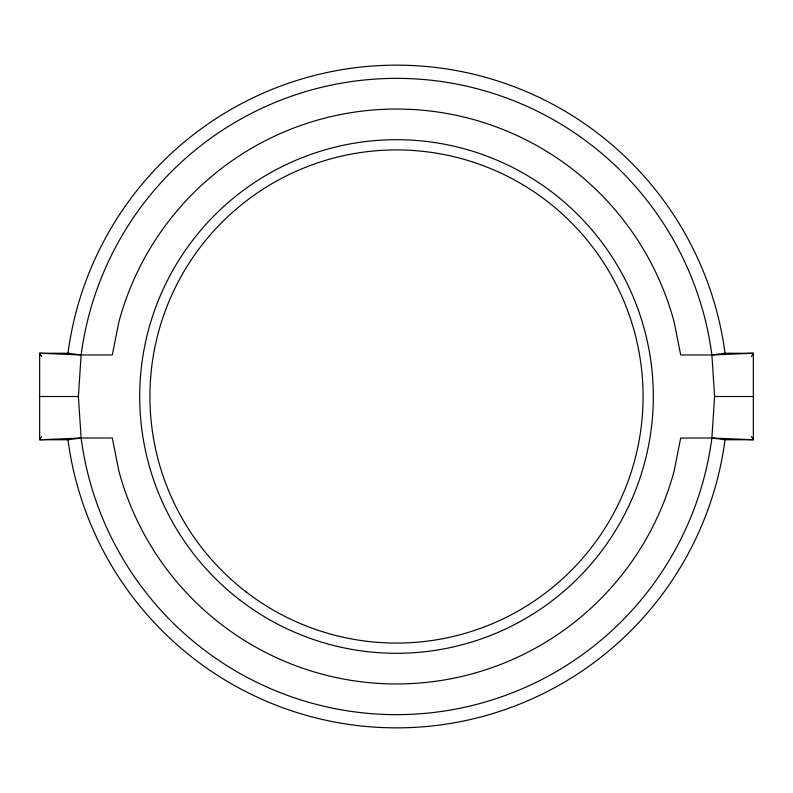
<?xml version="1.0" encoding="UTF-8"?>
<svg xmlns="http://www.w3.org/2000/svg" width="793" height="793" viewBox="0 0 793 793"><rect width="100%" height="100%" fill="white"/><g stroke="black" fill="none" stroke-linecap="round" stroke-linejoin="round"><path stroke-width="1.19" d="M751.486 436.586L753.35 439.748L711.886 438.023A318.102 318.102 0 0 1 81.114 438.023L78.398 396.5L81.114 354.977A318.102 318.102 0 0 1 711.886 354.977L753.35 353.252L753.35 439.748L725.03 439.748A331.365 331.365 0 0 1 67.97 439.748L39.65 439.748L39.65 353.252L67.97 353.252A331.365 331.365 0 0 1 725.03 353.252L753.35 353.252L751.486 356.414M41.514 436.586L39.65 439.748L81.114 438.023L112.299 438.023L118.841 470.903A287.453 287.453 0 0 0 674.159 470.903L680.701 438.023L711.886 438.023L714.602 396.5L711.886 354.977L680.701 354.977L674.159 322.097A287.453 287.453 0 0 0 118.841 322.097L112.299 354.977L81.114 354.977L39.65 353.252L41.514 356.414M67.97 439.748L81.114 438.023M711.886 354.977L725.03 353.252M39.65 396.5L78.398 396.5M714.602 396.5L753.35 396.5M67.97 353.252L81.114 354.977M711.886 438.023L725.03 439.748M246.385 592.123A246.583 246.583 0 0 0 640.972 428.686A246.583 246.583 0 0 0 302.133 168.691A246.583 246.583 0 0 0 246.385 592.123M240.17 600.232A256.803 256.803 0 0 0 651.103 430.024A256.803 256.803 0 0 0 298.227 159.244A256.803 256.803 0 0 0 240.17 600.232"/></g></svg>
